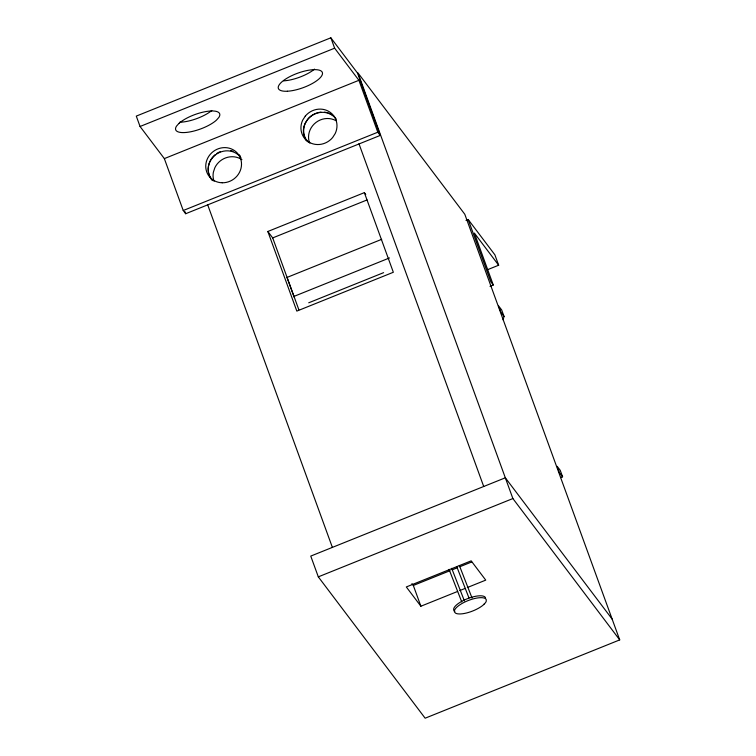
<?xml version="1.0" encoding="UTF-8"?>
<svg xmlns="http://www.w3.org/2000/svg" width="756" height="756" viewBox="0 0 756 756"><rect width="100%" height="100%" fill="white"/><g stroke="black" fill="none" stroke-linecap="round" stroke-linejoin="round"><path stroke-width="1.13" d="M503.09 319.845L504.044 316.452L501.644 309.894L498.629 305.972L501.03 312.53L504.044 316.452M330.854 37.8L136.288 116.103L140.058 126.488L164.345 158.609L183.236 210.518L185.664 213.731L380.23 135.418L357.56 73.134L330.854 37.8L334.634 48.186L358.911 80.306L377.802 132.215L380.23 135.418M140.058 126.488L334.634 48.186M164.345 158.609L358.911 80.306M183.236 210.518L377.802 132.215M364.364 192.648L393.337 272.264L296.825 311.103L267.841 231.487L364.364 192.648L365.753 194.481M267.841 231.487L272.699 237.913L367.047 199.943M381.714 239.321L286.987 277.443L294.15 297.108M465.989 220.374L468.172 219.495L494.887 254.829L498.658 265.214L487.733 269.618M293.602 296.541L389.482 257.957M308.713 302.797L383.613 272.651M489.992 286.316L493.271 285.003L474.381 233.094L498.658 265.214M560.65 477.594L562.587 476.809L560.196 470.251L557.181 466.329L559.582 472.887L562.587 476.809M318.314 576.856L512.88 498.554L619.712 639.897L425.146 718.2L318.314 576.856L310.754 556.095L505.329 477.792L612.162 619.126M411.935 583.632L413.324 585.465L450.075 570.676M452.239 569.807L457.645 567.633M459.799 566.754L471.697 561.973M467.359 587.525L485.739 580.126L471.168 560.848L406.312 586.958L420.884 606.227L457.635 591.438M459.79 590.568L465.195 588.395M212.304 179.881L211.33 178.86A18.437 17.312 -37.1 0 1 215.318 154.583M308.486 142.402L305.774 138.839A18.276 17.161 -37.1 0 1 316.622 113.079M493.271 285.003L490.842 281.79L468.172 219.495M309.809 143.167L308.996 141.07A18.276 17.161 -37.1 0 1 316.017 122.415A18.276 17.161 -37.1 0 1 335.881 120.629M459.346 565.479L472.018 597.968M456.709 566.527L468.966 597.93M451.691 568.332L464.411 600.925M449.055 569.372L461.774 601.965M619.712 639.897L464.798 214.26L357.966 72.916L512.88 498.554M358.958 143.734L483.708 486.486M413.324 585.465L420.884 606.227M272.699 237.913L298.866 309.79M207.626 204.64L332.375 547.391M184.87 211.548L185.664 213.731M306.482 140.89A18.437 17.312 -37.1 0 1 305.14 123.322L307.72 119.306A18.437 17.312 -37.1 0 1 336.288 119.193M212.455 180.608A18.276 17.161 -37.1 0 1 215.356 154.98A18.276 17.161 -37.1 0 1 241.06 157.957M211.812 110.489A23.408 7.74 -20 0 1 179.711 122.217M314.543 69.117A23.408 7.74 -20 0 1 283.613 80.854M216.868 153.449A18.437 17.312 -37.1 0 1 220.279 151.663M230.731 150.614A18.437 17.312 -37.1 0 1 232.99 151.209M238.858 154.64A18.437 17.312 -37.1 0 1 240.436 156.275M317.52 112.795A18.276 17.161 -37.1 0 1 321.007 112.143M324.494 112.171A18.276 17.161 -37.1 0 1 326.772 112.559M327.877 112.861A18.276 17.161 -37.1 0 1 334.625 116.897M214.061 181.289A18.437 17.312 -37.1 0 1 213.372 172.198L214.846 167.728A18.437 17.312 -37.1 0 1 241.939 159.667M454.904 611.33A17.038 5.689 -21.3 0 1 465.346 599.565A17.038 5.689 -21.3 0 1 485.475 597.694M305.292 116.093L302.712 120.109A18.437 17.312 -37.1 0 0 309.072 142.213A18.437 17.312 -37.1 0 0 332.621 137.564L335.201 133.547A18.437 17.312 -37.1 0 0 328.841 111.444A18.437 17.312 -37.1 0 0 305.292 116.093M178.964 123.389L176.535 126.101A23.408 7.74 -20 0 0 188.376 132.177A23.408 7.74 -20 0 0 216.405 120.176L218.834 117.454A23.408 7.74 -20 0 0 206.993 111.387A23.408 7.74 -20 0 0 178.964 123.389M484.18 604.053L483.15 605.093A17.038 5.689 -21.3 0 1 455.632 613.201L454.517 612.058A17.038 5.689 -21.3 0 1 468.125 600.576A17.038 5.689 -21.3 0 1 486.202 599.555L486.231 600.34A12.786 4.271 -21.3 0 1 484.18 604.053M222.226 182.772A18.276 17.161 -37.1 0 0 239.775 156.681A18.276 17.161 -37.1 0 0 208.892 156.133A18.276 17.161 -37.1 0 0 222.226 182.772M287.393 91.23A23.408 7.74 -20 0 0 322.396 74.239A23.408 7.74 -20 0 0 291.277 75.902A23.408 7.74 -20 0 0 287.393 91.23"/></g></svg>
